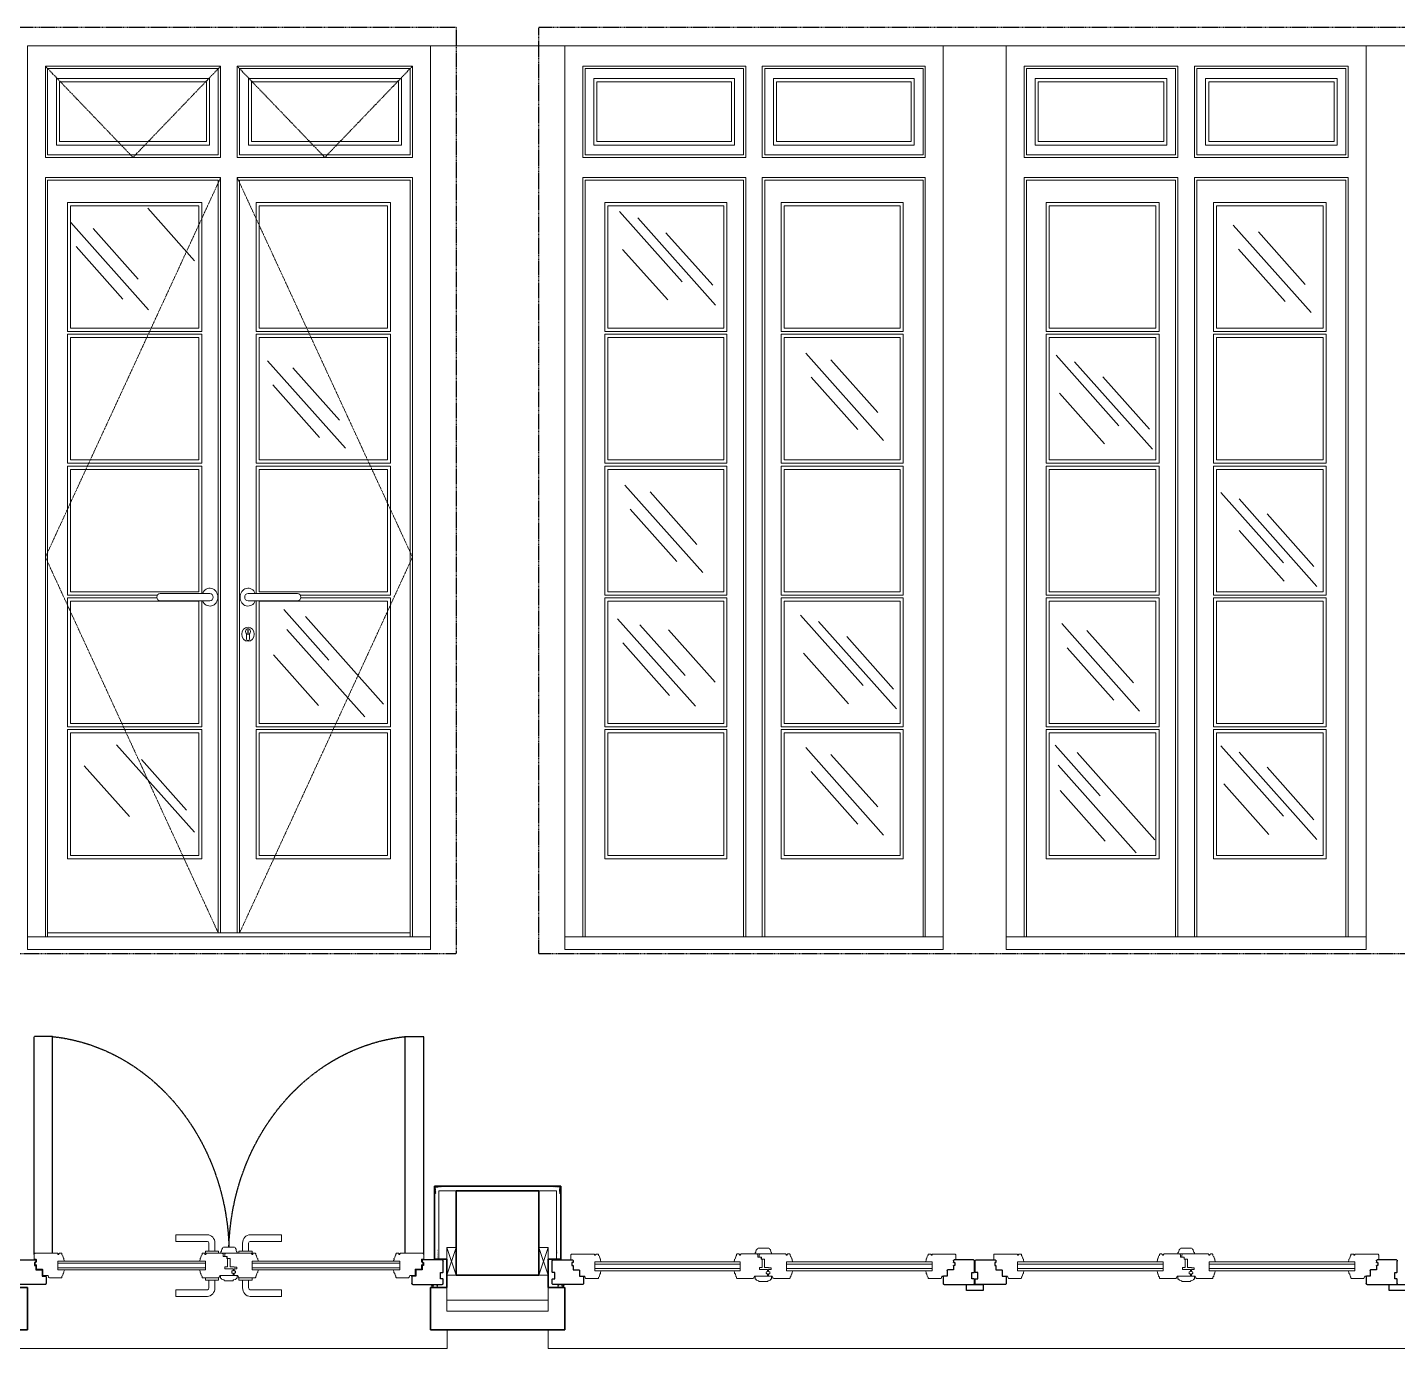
# Model space of a CAD drawing. Header units: inches. Extents: x -6116765 to 6074085, y -988255 to 3489801.
# Drawn here: x -1874658 to -1027859, y 2645834 to 3462499 of the extents above; entities that cross this region are included whole.
import ezdxf

# ---------------------------------------------------------------- set-up
doc = ezdxf.new("R2010")
doc.units = ezdxf.units.IN
doc.linetypes.add('HIDDEN', pattern=[0.375, 0.25, -0.125])
for name, color, linetype, lineweight in [('0_11mm_Line_Weight', 8, 'Continuous', 9), ('0_18mm_Line_Weight', 1, 'Continuous', 18), ('0_35mm_Line_Weight', 4, 'Continuous', 35), ('Doors', 3, 'Continuous', 20), ('Partition_Framed', 250, 'Continuous', 25), ('Stairs_Steps', 1, 'Continuous', 18), ('Window_Elevations', 1, 'Continuous', 18), ('Window_Frames', 250, 'Continuous', 25), ('Window_Glass', 1, 'Continuous', 18), ('Window_Pivot_Lines', 91, 'Continuous', 9)]:
    doc.layers.add(name, color=color, linetype=linetype, lineweight=lineweight)
for name, color, linetype in [('Doors_swing', 8, 'Continuous'), ('HATCH', 7, 'Continuous'), ('Structural_Concrete', 250, 'Continuous'), ('Wall', 7, 'Continuous')]:
    doc.layers.add(name, color=color, linetype=linetype)

# ---------------------------------------------------------------- blocks, each defined once
blk = doc.blocks.new('plasterstop')
at = {"layer": 'Partition_Framed', "const_width": 0.4}
blk.add_lwpolyline([(-9.6, 25.7), (-10.4, 24.9), (-9.6, 24), (-10.4, 23.2), (-9.6, 22.4), (-10.4, 21.5), (-9.6, 20.7), (-10.4, 19.8), (-9.6, 19), (-10.4, 18.2), (-9.6, 17.3), (-10.4, 16.5), (-9.6, 15.6), (-10.4, 14.8), (-9.6, 14), (-10.4, 13.1), (-9.6, 12.3), (-10.4, 11.4), (-9.6, 10.6), (-10.4, 9.8), (-10, 9.3), (-10, 0), (0, 0), (0, 0.5), (-10, 0.5)], dxfattribs=at)
blk = doc.blocks.new('angle_bead')
at = {"layer": 'Partition_Framed', "const_width": 0.4}
blk.add_lwpolyline([(-13.1, -13.7), (-13.1, -12.5), (-12, -12.5), (-12, -11.4), (-10.8, -11.4), (-10.8, -10.2), (-9.6, -10.2), (-9.6, -9), (-8.4, -9), (-8.4, -7.8), (-7.2, -7.8), (-7.2, -6.6), (-6.6, -6.6), (-0.7, -0.7, -0.519968), (0, 1.1, -0.532903), (0.7, -0.7), (6.6, -6.6), (7.2, -6.6), (7.2, -7.8), (8.4, -7.8), (8.4, -9), (9.6, -9), (9.6, -10.2), (10.8, -10.2), (10.8, -11.4), (12, -11.4), (12, -12.5), (13.1, -12.5), (13.1, -13.7)], format="xyb", dxfattribs=at)
blk = doc.blocks.new('doors_windows_set')
at = {"layer": '0_11mm_Line_Weight'}
for p, q in [((5650, 14989.1), (5185.1, 14989.1)), ((5185.1, 14989.1), (5185.1, 14743.3)), ((5650, 14989.1), (5650, 14743.3)), ((5700, 14989.1), (6164.9, 14989.1)), ((5700, 14989.1), (5700, 14743.3)), ((6164.9, 14989.1), (6164.9, 14743.3)), ((6957.1, 14989.1), (6464.1, 14989.1)), ((6464.1, 14989.1), (6464.1, 14743.3)), ((6957.1, 14989.1), (6957.1, 14743.3)), ((7007.2, 14989.1), (7500.2, 14989.1)), ((7007.2, 14989.1), (7007.2, 14743.3)), ((7500.2, 14989.1), (7500.2, 14743.3)), ((8545.6, 14989.1), (8015.4, 14989.1)), ((8015.4, 14989.1), (8015.4, 14743.3)), ((8545.6, 14989.1), (8545.6, 14743.3)), ((8595.6, 14989.1), (9125.8, 14989.1)), ((8595.6, 14989.1), (8595.6, 14743.3)), ((9125.8, 14989.1), (9125.8, 14743.3)), ((5642.8, 14982.4), (5191.8, 14982.4)), ((5191.8, 14982.4), (5191.8, 14750)), ((5616.1, 14955.8), (5218.4, 14955.8)), ((5218.4, 14955.8), (5218.4, 14776.6)), ((5616.1, 14955.8), (5616.1, 14776.6)), ((5642.8, 14982.4), (5642.8, 14750)), ((5707.2, 14982.4), (6158.2, 14982.4)), ((5707.2, 14982.4), (5707.2, 14750)), ((5733.9, 14955.8), (6131.5, 14955.8)), ((5733.9, 14955.8), (5733.9, 14776.6)), ((6131.5, 14955.8), (6131.5, 14776.6)), ((6158.2, 14982.4), (6158.2, 14750)), ((6949.9, 14982.4), (6470.8, 14982.4)), ((6470.8, 14982.4), (6470.8, 14750)), ((6923.2, 14955.8), (6497.4, 14955.8)), ((6497.4, 14955.8), (6497.4, 14776.6)), ((6923.2, 14955.8), (6923.2, 14776.6)), ((6949.9, 14982.4), (6949.9, 14750)), ((7014.4, 14982.4), (7493.5, 14982.4)), ((7014.4, 14982.4), (7014.4, 14750)), ((7041, 14955.8), (7466.8, 14955.8)), ((7041, 14955.8), (7041, 14776.6)), ((7466.8, 14955.8), (7466.8, 14776.6)), ((7493.5, 14982.4), (7493.5, 14750)), ((8538.4, 14982.4), (8022.1, 14982.4)), ((8022.1, 14982.4), (8022.1, 14750)), ((8511.7, 14955.8), (8048.8, 14955.8)), ((8048.8, 14955.8), (8048.8, 14776.6)), ((8511.7, 14955.8), (8511.7, 14776.6)), ((8538.4, 14982.4), (8538.4, 14750)), ((8602.8, 14982.4), (9119.1, 14982.4)), ((8602.8, 14982.4), (8602.8, 14750)), ((8629.5, 14955.8), (9092.4, 14955.8)), ((8629.5, 14955.8), (8629.5, 14776.6)), ((9092.4, 14955.8), (9092.4, 14776.6)), ((9119.1, 14982.4), (9119.1, 14750)), ((5606.9, 14946.5), (5227.7, 14946.5)), ((5227.7, 14946.5), (5227.7, 14785.9)), ((5606.9, 14946.5), (5606.9, 14785.9)), ((5743.1, 14946.5), (6122.3, 14946.5)), ((5743.1, 14946.5), (5743.1, 14785.9)), ((6122.3, 14946.5), (6122.3, 14785.9)), ((6914, 14946.5), (6506.7, 14946.5)), ((6506.7, 14946.5), (6506.7, 14785.9)), ((6914, 14946.5), (6914, 14785.9)), ((7050.3, 14946.5), (7457.6, 14946.5)), ((7050.3, 14946.5), (7050.3, 14785.9)), ((7457.6, 14946.5), (7457.6, 14785.9)), ((8502.5, 14946.5), (8058, 14946.5)), ((8058, 14946.5), (8058, 14785.9)), ((8502.5, 14946.5), (8502.5, 14785.9)), ((8638.7, 14946.5), (9083.2, 14946.5)), ((8638.7, 14946.5), (8638.7, 14785.9)), ((9083.2, 14946.5), (9083.2, 14785.9)), ((5616.1, 14776.6), (5218.4, 14776.6)), ((5606.9, 14785.9), (5227.7, 14785.9)), ((5733.9, 14776.6), (6131.5, 14776.6)), ((5743.1, 14785.9), (6122.3, 14785.9)), ((6923.2, 14776.6), (6497.4, 14776.6)), ((6914, 14785.9), (6506.7, 14785.9)), ((7041, 14776.6), (7466.8, 14776.6)), ((7050.3, 14785.9), (7457.6, 14785.9)), ((8511.7, 14776.6), (8048.8, 14776.6)), ((8502.5, 14785.9), (8058, 14785.9)), ((8629.5, 14776.6), (9092.4, 14776.6)), ((8638.7, 14785.9), (9083.2, 14785.9)), ((5650, 14743.3), (5185.1, 14743.3)), ((5642.8, 14750), (5191.8, 14750)), ((5700, 14743.3), (6164.9, 14743.3)), ((5707.2, 14750), (6158.2, 14750)), ((6957.1, 14743.3), (6464.1, 14743.3)), ((6949.9, 14750), (6470.8, 14750)), ((7007.2, 14743.3), (7500.2, 14743.3)), ((7014.4, 14750), (7493.5, 14750)), ((8545.6, 14743.3), (8015.4, 14743.3)), ((8538.4, 14750), (8022.1, 14750)), ((8595.6, 14743.3), (9125.8, 14743.3)), ((8602.8, 14750), (9119.1, 14750)), ((5650, 14688.8), (5185.1, 14688.8)), ((5185.1, 14688.8), (5185.1, 12643.3)), ((5642.8, 14682.1), (5191.8, 14682.1)), ((5191.8, 14682.1), (5191.8, 12643.3)), ((5642.8, 14682.1), (5642.8, 12643.3)), ((5650, 14688.8), (5650, 12643.3)), ((5700, 14688.8), (5700, 12643.3)), ((5700, 14688.8), (6164.9, 14688.8)), ((5707.2, 14682.1), (5707.2, 12643.3)), ((5707.2, 14682.1), (6158.2, 14682.1)), ((6158.2, 14682.1), (6158.2, 12643.3)), ((6164.9, 14688.8), (6164.9, 12643.3)), ((6957.1, 14688.8), (6464.1, 14688.8)), ((6464.1, 14688.8), (6464.1, 12643.3)), ((6949.9, 14682.1), (6470.8, 14682.1)), ((6470.8, 14682.1), (6470.8, 12643.3)), ((6949.9, 14682.1), (6949.9, 12643.3)), ((6957.1, 14688.8), (6957.1, 12643.3)), ((7007.2, 14688.8), (7007.2, 12643.3)), ((7007.2, 14688.8), (7500.2, 14688.8)), ((7014.4, 14682.1), (7014.4, 12643.3)), ((7014.4, 14682.1), (7493.5, 14682.1)), ((7493.5, 14682.1), (7493.5, 12643.3)), ((7500.2, 14688.8), (7500.2, 12643.3)), ((8545.6, 14688.8), (8015.4, 14688.8)), ((8015.4, 14688.8), (8015.4, 12643.3)), ((8538.4, 14682.1), (8022.1, 14682.1)), ((8022.1, 14682.1), (8022.1, 12643.3)), ((8538.4, 14682.1), (8538.4, 12653.3)), ((8545.6, 14688.8), (8545.6, 12653.3)), ((8595.6, 14688.8), (8595.6, 12653.3)), ((8595.6, 14688.8), (9125.8, 14688.8)), ((8602.8, 14682.1), (8602.8, 12653.3)), ((8602.8, 14682.1), (9119.1, 14682.1)), ((9119.1, 14682.1), (9119.1, 12643.3)), ((9125.8, 14688.8), (9125.8, 12643.3)), ((5592.8, 14622.1), (5251.8, 14622.1)), ((5251.8, 14622.1), (5251.8, 14274.1)), ((5592.8, 14622.1), (5592.8, 14274.1)), ((5757.2, 14622.1), (5757.2, 14274.1)), ((5757.2, 14622.1), (6098.2, 14622.1)), ((6098.2, 14622.1), (6098.2, 14274.1)), ((6899.9, 14622.1), (6530.8, 14622.1)), ((6530.8, 14622.1), (6530.8, 14274.1)), ((6899.9, 14622.1), (6899.9, 14274.1)), ((7064.4, 14622.1), (7064.4, 14274.1)), ((7064.4, 14622.1), (7433.5, 14622.1)), ((7433.5, 14622.1), (7433.5, 14274.1)), ((8488.4, 14622.1), (8082.1, 14622.1)), ((8082.1, 14622.1), (8082.1, 14274.1)), ((8488.4, 14622.1), (8488.4, 14274.1)), ((8652.8, 14622.1), (8652.8, 14274.1)), ((8652.8, 14622.1), (9059.1, 14622.1)), ((9059.1, 14622.1), (9059.1, 14274.1)), ((5583.5, 14612.9), (5261, 14612.9)), ((5261, 14612.9), (5261, 14283.1)), ((5583.5, 14612.9), (5583.5, 14283.1)), ((5766.5, 14612.9), (5766.5, 14283.1)), ((5766.5, 14612.9), (6089, 14612.9)), ((6089, 14612.9), (6089, 14283.1)), ((6890.7, 14612.9), (6540, 14612.9)), ((6540, 14612.9), (6540, 14283.1)), ((6890.7, 14612.9), (6890.7, 14283.1)), ((7073.6, 14612.9), (7073.6, 14283.1)), ((7073.6, 14612.9), (7424.2, 14612.9)), ((7424.2, 14612.9), (7424.2, 14283.1)), ((8479.1, 14612.9), (8091.3, 14612.9)), ((8091.3, 14612.9), (8091.3, 14283.1)), ((8479.1, 14612.9), (8479.1, 14283.1)), ((8662.1, 14612.9), (8662.1, 14283.1)), ((8662.1, 14612.9), (9049.9, 14612.9)), ((9049.9, 14612.9), (9049.9, 14283.1)), ((5592.8, 14274.1), (5251.8, 14274.1)), ((5251.8, 14266.7), (5592.8, 14266.7)), ((5251.8, 14266.7), (5251.8, 13919)), ((5583.5, 14283.1), (5261, 14283.1)), ((5261, 14257.7), (5583.5, 14257.7)), ((5261, 14257.7), (5261, 13928)), ((5583.5, 14257.7), (5583.5, 13928)), ((5592.8, 14266.7), (5592.8, 13919)), ((5757.2, 14274.1), (6098.2, 14274.1)), ((6098.2, 14266.7), (5757.2, 14266.7)), ((5757.2, 14266.7), (5757.2, 13919)), ((5766.5, 14283.1), (6089, 14283.1)), ((6089, 14257.7), (5766.5, 14257.7)), ((5766.5, 14257.7), (5766.5, 13928)), ((6089, 14257.7), (6089, 13928)), ((6098.2, 14266.7), (6098.2, 13919)), ((6899.9, 14274.1), (6530.8, 14274.1)), ((6530.8, 14266.7), (6899.9, 14266.7)), ((6530.8, 14266.7), (6530.8, 13919)), ((6890.7, 14283.1), (6540, 14283.1)), ((6540, 14257.7), (6890.7, 14257.7)), ((6540, 14257.7), (6540, 13928)), ((6890.7, 14257.7), (6890.7, 13928)), ((6899.9, 14266.7), (6899.9, 13919)), ((7064.4, 14274.1), (7433.5, 14274.1)), ((7433.5, 14266.7), (7064.4, 14266.7)), ((7064.4, 14266.7), (7064.4, 13919)), ((7073.6, 14283.1), (7424.2, 14283.1)), ((7424.2, 14257.7), (7073.6, 14257.7)), ((7073.6, 14257.7), (7073.6, 13928)), ((7424.2, 14257.7), (7424.2, 13928)), ((7433.5, 14266.7), (7433.5, 13919)), ((8488.4, 14274.1), (8082.1, 14274.1)), ((8082.1, 14266.7), (8488.4, 14266.7)), ((8082.1, 14266.7), (8082.1, 13919)), ((8479.1, 14283.1), (8091.3, 14283.1)), ((8091.3, 14257.7), (8479.1, 14257.7)), ((8091.3, 14257.7), (8091.3, 13928)), ((8479.1, 14257.7), (8479.1, 13928)), ((8488.4, 14266.7), (8488.4, 13919)), ((8652.8, 14274.1), (9059.1, 14274.1)), ((9059.1, 14266.7), (8652.8, 14266.7)), ((8652.8, 14266.7), (8652.8, 13919)), ((8662.1, 14283.1), (9049.9, 14283.1)), ((9049.9, 14257.7), (8662.1, 14257.7)), ((8662.1, 14257.7), (8662.1, 13928)), ((9049.9, 14257.7), (9049.9, 13928)), ((9059.1, 14266.7), (9059.1, 13919)), ((5592.8, 13919), (5251.8, 13919)), ((5583.5, 13928), (5261, 13928)), ((5757.2, 13919), (6098.2, 13919)), ((5766.5, 13928), (6089, 13928)), ((6899.9, 13919), (6530.8, 13919)), ((6890.7, 13928), (6540, 13928)), ((7064.4, 13919), (7433.5, 13919)), ((7073.6, 13928), (7424.2, 13928)), ((8488.4, 13919), (8082.1, 13919)), ((8479.1, 13928), (8091.3, 13928)), ((8652.8, 13919), (9059.1, 13919)), ((8662.1, 13928), (9049.9, 13928)), ((5251.8, 13911.6), (5592.8, 13911.6)), ((5251.8, 13911.6), (5251.8, 13563.8)), ((5261, 13902.6), (5583.5, 13902.6)), ((5261, 13902.6), (5261, 13572.8)), ((5583.5, 13902.6), (5583.5, 13572.8)), ((5592.8, 13911.6), (5592.8, 13563.8)), ((6098.2, 13911.6), (5757.2, 13911.6)), ((5757.2, 13911.6), (5757.2, 13563.8)), ((6089, 13902.6), (5766.5, 13902.6)), ((5766.5, 13902.6), (5766.5, 13572.8)), ((6089, 13902.6), (6089, 13572.8)), ((6098.2, 13911.6), (6098.2, 13563.8)), ((6530.8, 13911.6), (6899.9, 13911.6)), ((6530.8, 13911.6), (6530.8, 13563.8)), ((6540, 13902.6), (6890.7, 13902.6)), ((6540, 13902.6), (6540, 13572.8)), ((6890.7, 13902.6), (6890.7, 13572.8)), ((6899.9, 13911.6), (6899.9, 13563.8)), ((7433.5, 13911.6), (7064.4, 13911.6)), ((7064.4, 13911.6), (7064.4, 13563.8)), ((7424.2, 13902.6), (7073.6, 13902.6)), ((7073.6, 13902.6), (7073.6, 13572.8)), ((7424.2, 13902.6), (7424.2, 13572.8)), ((7433.5, 13911.6), (7433.5, 13563.8)), ((8082.1, 13911.6), (8488.4, 13911.6)), ((8082.1, 13911.6), (8082.1, 13563.8)), ((8091.3, 13902.6), (8479.1, 13902.6)), ((8091.3, 13902.6), (8091.3, 13572.8)), ((8479.1, 13902.6), (8479.1, 13572.8)), ((8488.4, 13911.6), (8488.4, 13568.3)), ((9059.1, 13911.6), (8652.8, 13911.6)), ((8652.8, 13911.6), (8652.8, 13568.3)), ((9049.9, 13902.6), (8662.1, 13902.6)), ((8662.1, 13902.6), (8662.1, 13572.8)), ((9049.9, 13902.6), (9049.9, 13572.8)), ((9059.1, 13911.6), (9059.1, 13563.8)), ((5592.8, 13563.8), (5251.8, 13563.8)), ((5251.8, 13556.4), (5592.8, 13556.4)), ((5251.8, 13556.4), (5251.8, 13208.7)), ((5583.5, 13572.8), (5261, 13572.8)), ((5592.8, 13556.4), (5592.8, 13208.7)), ((5757.2, 13563.8), (6098.2, 13563.8)), ((6098.2, 13556.4), (5757.2, 13556.4)), ((5757.2, 13556.4), (5757.2, 13208.7)), ((5766.5, 13572.8), (6089, 13572.8)), ((6098.2, 13556.4), (6098.2, 13208.7)), ((6899.9, 13563.8), (6530.8, 13563.8)), ((6530.8, 13556.4), (6899.9, 13556.4)), ((6530.8, 13556.4), (6530.8, 13208.7)), ((6890.7, 13572.8), (6540, 13572.8)), ((6899.9, 13556.4), (6899.9, 13208.7)), ((7064.4, 13563.8), (7433.5, 13563.8)), ((7433.5, 13556.4), (7064.4, 13556.4)), ((7064.4, 13556.4), (7064.4, 13208.7)), ((7073.6, 13572.8), (7424.2, 13572.8)), ((7433.5, 13556.4), (7433.5, 13208.7)), ((8354.6, 13563.8), (8082.1, 13563.8)), ((8082.1, 13556.4), (8353.1, 13556.4)), ((8082.1, 13556.4), (8082.1, 13208.7)), ((8479.1, 13572.8), (8091.3, 13572.8)), ((8488.4, 13548.3), (8488.4, 13208.7)), ((8652.8, 13548.3), (8652.8, 13208.7)), ((8662.1, 13572.8), (9049.9, 13572.8)), ((8786.6, 13563.8), (9059.1, 13563.8)), ((9059.1, 13556.4), (8788.1, 13556.4)), ((9059.1, 13556.4), (9059.1, 13208.7)), ((5261, 13547.4), (5583.5, 13547.4)), ((5261, 13547.4), (5261, 13217.7)), ((5583.5, 13547.4), (5583.5, 13217.7)), ((6089, 13547.4), (5766.5, 13547.4)), ((5766.5, 13547.4), (5766.5, 13217.7)), ((6089, 13547.4), (6089, 13217.7)), ((6540, 13547.4), (6890.7, 13547.4)), ((6540, 13547.4), (6540, 13217.7)), ((6890.7, 13547.4), (6890.7, 13217.7)), ((7424.2, 13547.4), (7073.6, 13547.4)), ((7073.6, 13547.4), (7073.6, 13217.7)), ((7424.2, 13547.4), (7424.2, 13217.7)), ((8091.3, 13547.4), (8479.1, 13547.4)), ((8091.3, 13547.4), (8091.3, 13217.7)), ((8479.1, 13547.4), (8479.1, 13217.7)), ((9049.9, 13547.4), (8662.1, 13547.4)), ((8662.1, 13547.4), (8662.1, 13217.7)), ((9049.9, 13547.4), (9049.9, 13217.7)), ((5583.5, 13217.7), (5261, 13217.7)), ((5766.5, 13217.7), (6089, 13217.7)), ((6890.7, 13217.7), (6540, 13217.7)), ((7073.6, 13217.7), (7424.2, 13217.7)), ((8479.1, 13217.7), (8091.3, 13217.7)), ((8662.1, 13217.7), (9049.9, 13217.7)), ((5592.8, 13208.7), (5251.8, 13208.7)), ((5251.8, 13201.3), (5592.8, 13201.3)), ((5251.8, 13201.3), (5251.8, 12853.3)), ((5261, 13192.3), (5583.5, 13192.3)), ((5261, 13192.3), (5261, 12862.5)), ((5583.5, 13192.3), (5583.5, 12862.5)), ((5592.8, 13201.3), (5592.8, 12853.3)), ((5757.2, 13208.7), (6098.2, 13208.7)), ((6098.2, 13201.3), (5757.2, 13201.3)), ((5757.2, 13201.3), (5757.2, 12853.3)), ((6089, 13192.3), (5766.5, 13192.3)), ((5766.5, 13192.3), (5766.5, 12862.5)), ((6089, 13192.3), (6089, 12862.5)), ((6098.2, 13201.3), (6098.2, 12853.3)), ((6899.9, 13208.7), (6530.8, 13208.7)), ((6530.8, 13201.3), (6899.9, 13201.3)), ((6530.8, 13201.3), (6530.8, 12853.3)), ((6540, 13192.3), (6890.7, 13192.3)), ((6540, 13192.3), (6540, 12862.5)), ((6890.7, 13192.3), (6890.7, 12862.5)), ((6899.9, 13201.3), (6899.9, 12853.3)), ((7064.4, 13208.7), (7433.5, 13208.7)), ((7433.5, 13201.3), (7064.4, 13201.3)), ((7064.4, 13201.3), (7064.4, 12853.3)), ((7424.2, 13192.3), (7073.6, 13192.3)), ((7073.6, 13192.3), (7073.6, 12862.5)), ((7424.2, 13192.3), (7424.2, 12862.5)), ((7433.5, 13201.3), (7433.5, 12853.3)), ((8488.4, 13208.7), (8082.1, 13208.7)), ((8082.1, 13201.3), (8488.4, 13201.3)), ((8082.1, 13201.3), (8082.1, 12853.3)), ((8091.3, 13192.3), (8479.1, 13192.3)), ((8091.3, 13192.3), (8091.3, 12862.5)), ((8479.1, 13192.3), (8479.1, 12862.5)), ((8488.4, 13201.3), (8488.4, 12853.3)), ((8652.8, 13208.7), (9059.1, 13208.7)), ((9059.1, 13201.3), (8652.8, 13201.3)), ((8652.8, 13201.3), (8652.8, 12853.3)), ((9049.9, 13192.3), (8662.1, 13192.3)), ((8662.1, 13192.3), (8662.1, 12862.5)), ((9049.9, 13192.3), (9049.9, 12862.5)), ((9059.1, 13201.3), (9059.1, 12853.3)), ((5251.8, 12853.3), (5592.8, 12853.3)), ((5583.5, 12862.5), (5261, 12862.5)), ((6098.2, 12853.3), (5757.2, 12853.3)), ((5766.5, 12862.5), (6089, 12862.5)), ((6530.8, 12853.3), (6899.9, 12853.3)), ((6890.7, 12862.5), (6540, 12862.5)), ((7433.5, 12853.3), (7064.4, 12853.3)), ((7073.6, 12862.5), (7424.2, 12862.5)), ((8082.1, 12853.3), (8488.4, 12853.3)), ((8479.1, 12862.5), (8091.3, 12862.5)), ((9059.1, 12853.3), (8652.8, 12853.3)), ((8662.1, 12862.5), (9049.9, 12862.5)), ((8022.1, 12653.3), (9119.1, 12653.3))]:
    blk.add_line(p, q, dxfattribs=at)
at = {"layer": '0_18mm_Line_Weight'}
for p, q in [((7579.6, 11774.2), (7579.6, 11958.1)), ((7579.6, 11958.1), (7632.8, 11958.1)), ((7936, 11958.1), (7882.8, 11958.1)), ((7936, 11774.2), (7936, 11958.1)), ((7632.8, 11806.1), (7604.6, 11806.1)), ((7604.6, 11774.2), (7604.6, 11806.1)), ((7604.6, 11806.1), (7632.8, 11731.1)), ((7604.6, 11731.1), (7632.8, 11806.1)), ((7882.8, 11806.1), (7911, 11806.1)), ((7911, 11806.1), (7882.8, 11731.1)), ((7911, 11731.1), (7882.8, 11806.1)), ((7911, 11774.2), (7911, 11806.1)), ((7632.8, 11731.1), (7604.6, 11731.1)), ((7882.8, 11731.1), (7911, 11731.1)), ((7604.6, 11698.1), (7604.6, 11634.1)), ((7911, 11698.1), (7911, 11634.1)), ((7604.6, 11664.1), (7911, 11664.1)), ((7604.6, 11634.1), (7911, 11634.1))]:
    blk.add_line(p, q, dxfattribs=at)
at = {"layer": '0_35mm_Line_Weight'}
for p, q in [((7948.5, 11970.6), (7567.1, 11970.6)), ((7567.1, 11774.2), (7567.1, 11970.6)), ((7948.5, 11774.2), (7948.5, 11970.6)), ((7632.8, 11731.1), (7632.8, 11958.1)), ((7632.8, 11958.1), (7882.8, 11958.1)), ((7882.8, 11958.1), (7882.8, 11731.1)), ((7604.6, 11774.2), (7567.1, 11774.2)), ((7604.6, 11698.1), (7604.6, 11774.2)), ((7911, 11774.2), (7948.5, 11774.2)), ((7911, 11698.1), (7911, 11774.2)), ((7882.8, 11731.1), (7632.8, 11731.1)), ((7554.6, 11698.1), (7604.6, 11698.1)), ((7554.6, 11698.1), (7554.6, 11584.1)), ((7961, 11698.1), (7911, 11698.1)), ((7961, 11698.1), (7961, 11584.1)), ((9180.2, 11698.1), (9230.2, 11698.1)), ((9180.2, 11698.1), (9180.2, 11584.1)), ((7554.6, 11584.1), (7961, 11584.1)), ((9180.2, 11584.1), (9382.4, 11584.1))]:
    blk.add_line(p, q, dxfattribs=at)
at = {"layer": 'Doors', "color": 8}
for p, q in [((8512.9, 13568.3), (8362.9, 13568.3)), ((8512.9, 13548.3), (8362.9, 13548.3)), ((8628.3, 13568.3), (8778.3, 13568.3)), ((8628.3, 13548.3), (8778.3, 13548.3)), ((8507.9, 13460.1), (8507.9, 13446.2)), ((8512.3, 13461.1), (8512.3, 13470.4)), ((8513.5, 13470.4), (8512.3, 13470.4)), ((8513.5, 13461.1), (8512.3, 13461.1)), ((8513.5, 13470.4), (8513.5, 13461.1)), ((8517.9, 13460.1), (8517.9, 13446.2))]:
    blk.add_line(p, q, dxfattribs=at)
at = {"layer": 'Doors', "color": 8, "linetype": 'Continuous'}
for p, q in [((8411.2, 11822.2), (8411.2, 11840.2)), ((8506.2, 11840.2), (8411.2, 11840.2)), ((8506.2, 11822.2), (8411.2, 11822.2)), ((8511.2, 11796.2), (8511.2, 11817.2)), ((8529.2, 11796.2), (8529.2, 11817.2)), ((8612.9, 11796.2), (8612.9, 11817.2)), ((8630.9, 11796.2), (8630.9, 11817.2)), ((8635.9, 11840.2), (8730.9, 11840.2)), ((8635.9, 11822.2), (8730.9, 11822.2)), ((8730.9, 11822.2), (8730.9, 11840.2)), ((8500.2, 11796.2), (8540.2, 11796.2)), ((8500.2, 11790.2), (8500.2, 11796.2)), ((8540.2, 11796.2), (8540.2, 11790.2)), ((8641.9, 11796.2), (8601.9, 11796.2)), ((8601.9, 11796.2), (8601.9, 11790.2)), ((8641.9, 11790.2), (8641.9, 11796.2)), ((8500.2, 11724.1), (8500.2, 11718.1)), ((8500.2, 11718.1), (8540.2, 11718.1)), ((8511.2, 11718.1), (8511.2, 11697.1)), ((8529.2, 11718.1), (8529.2, 11697.1)), ((8540.2, 11718.1), (8540.2, 11724.1)), ((8601.9, 11718.1), (8601.9, 11724.1)), ((8641.9, 11718.1), (8601.9, 11718.1)), ((8612.9, 11718.1), (8612.9, 11697.1)), ((8630.9, 11718.1), (8630.9, 11697.1)), ((8641.9, 11724.1), (8641.9, 11718.1)), ((8411.2, 11692.1), (8411.2, 11674.1)), ((8506.2, 11692.1), (8411.2, 11692.1)), ((8506.2, 11674.1), (8411.2, 11674.1)), ((8635.9, 11692.1), (8730.9, 11692.1)), ((8635.9, 11674.1), (8730.9, 11674.1)), ((8730.9, 11692.1), (8730.9, 11674.1))]:
    blk.add_line(p, q, dxfattribs=at)
at = {"layer": 'Doors'}
for points in [[(5184.7, 11743.1), (5182.7, 11739.1), (5182.7, 11736.1, 0.180533), (5180.4, 11733.5), (5179.2, 11728.8, -0.244724), (5176.7, 11726.1), (5176.7, 11724.1, -0.417157), (5174.7, 11722.1), (5139.1, 11722.1, -0.316514), (5136.3, 11724.1), (5134.9, 11728.1), (5129.7, 11728.1), (5118.7, 11728.1), (5118.7, 11744.2, 0.414214), (5117.7, 11745.2), (5099.7, 11745.2), (5099.7, 11756.2, 0.414214), (5098.7, 11757.2), (5095.7, 11757.2), (5095.7, 11765.2), (5098.7, 11765.2, 0.414214), (5099.7, 11766.2), (5099.7, 11770.2, 0.414214), (5097.7, 11772.2), (5093.7, 11772.2), (5093.7, 11772.2, -0.414214), (5092.7, 11773.2), (5092.7, 11785.2, -0.414214), (5095.7, 11788.2), (5162.6, 11788.2, -0.414214), (5164.6, 11786.2), (5164.6, 11785.2), (5167.7, 11785.2), (5167.7, 11786.2, -0.414214), (5169.7, 11788.2), (5174.7, 11788.2, -0.414214), (5176.7, 11786.2), (5176.7, 11784.2, -0.244724), (5179.2, 11781.4), (5180.4, 11776.8, 0.180533), (5182.7, 11774.2), (5182.6, 11771), (5184.7, 11767.2)], [(5585.9, 11743.2), (5588, 11739.3), (5587.9, 11736.2, -0.180533), (5590.2, 11733.5), (5591.4, 11728.9, 0.244724), (5593.9, 11726.2), (5593.9, 11724.2, 0.414214), (5595.9, 11722.2), (5643.4, 11722.2, 0.297898), (5646.2, 11724), (5648, 11728.1), (5657.4, 11728.1, 0.414214), (5659.4, 11730.1), (5659.4, 11733.5, 0.344151), (5658.6, 11734.4), (5656.8, 11734.9, -0.344151), (5655.3, 11736.8), (5655.3, 11738.7, -0.344151), (5656.8, 11740.6), (5658.6, 11741.1, 0.344151), (5659.4, 11742), (5659.4, 11746.8), (5651.3, 11746.8), (5651.3, 11751.1), (5659.4, 11751.1), (5659.4, 11751.6), (5670.1, 11751.6, 0.414214), (5671.1, 11752.6), (5671.1, 11755.2), (5671.1, 11774.4), (5680.8, 11774.4), (5680.8, 11779.6), (5686.4, 11779.6, 0.414214), (5687.9, 11781.1), (5687.9, 11785.3, 0.454111), (5684.5, 11788.3), (5608, 11788.3, 0.414214), (5606, 11786.3), (5606, 11785.3), (5603, 11785.3), (5603, 11786.3, 0.414214), (5601, 11788.3), (5595.9, 11788.3, 0.414214), (5593.9, 11786.3), (5593.9, 11784.3, -0.388906), (5591.4, 11781.5), (5590.2, 11776.9, -0.225315), (5587.9, 11774.2), (5587.9, 11771.2), (5585.9, 11767.3)], [(5764, 11743.2), (5761.9, 11739.3), (5762, 11736.2, 0.180533), (5759.7, 11733.5), (5758.5, 11728.9, -0.244724), (5756, 11726.2), (5756, 11724.2, -0.414214), (5754, 11722.2), (5706.5, 11722.2, -0.297898), (5703.8, 11724), (5702, 11728.1), (5663, 11728.1, -0.414214), (5662, 11729.1), (5662, 11733.5, -0.344151), (5662.8, 11734.4), (5664.5, 11734.9, 0.344151), (5666, 11736.8), (5666, 11738.7, 0.344151), (5664.5, 11740.6), (5662.8, 11741.1, -0.344151), (5662, 11742), (5662, 11745.6, -0.414214), (5663, 11746.6), (5686.6, 11746.6), (5686.6, 11751.6), (5678.5, 11751.6), (5678.5, 11774.4), (5681.2, 11774.4), (5681.2, 11779.4), (5691.9, 11779.4), (5691.9, 11785.3, -0.414214), (5694.9, 11788.3), (5742, 11788.3, -0.414214), (5744, 11786.3), (5744, 11785.3), (5747, 11785.3), (5747, 11786.3, -0.414214), (5749, 11788.3), (5754, 11788.3, -0.414214), (5756, 11786.3), (5756, 11784.3, -0.244999), (5758.5, 11781.5), (5759.7, 11776.9, 0.225315), (5762, 11774.2), (5762, 11771.2), (5764.1, 11767.3)], [(6165.3, 11743.1), (6167.3, 11739.1), (6167.3, 11736.1, -0.180533), (6169.6, 11733.5), (6170.8, 11728.8, 0.244724), (6173.3, 11726.1), (6173.3, 11724.1, 0.417157), (6175.3, 11722.1), (6210.8, 11722.1, 0.316514), (6213.7, 11724.1), (6215.1, 11728.1), (6220.3, 11728.1), (6231.3, 11728.1), (6231.3, 11744.2, -0.414214), (6232.3, 11745.2), (6250.3, 11745.2), (6250.3, 11756.2, -0.414214), (6251.3, 11757.2), (6254.3, 11757.2), (6254.3, 11765.2), (6251.3, 11765.2, -0.414214), (6250.3, 11766.2), (6250.3, 11770.2, -0.414214), (6252.3, 11772.2), (6256.3, 11772.2), (6256.3, 11772.2, 0.414214), (6257.3, 11773.2), (6257.3, 11785.2, 0.414214), (6254.3, 11788.2), (6187.3, 11788.2, 0.414214), (6185.3, 11786.2), (6185.3, 11785.2), (6182.3, 11785.2), (6182.3, 11786.2, 0.414214), (6180.3, 11788.2), (6175.3, 11788.2, 0.414214), (6173.3, 11786.2), (6173.3, 11784.2, 0.244724), (6170.8, 11781.4), (6169.6, 11776.8, -0.180533), (6167.3, 11774.2), (6167.4, 11771), (6165.2, 11767.2)], [(6463.7, 11743.1), (6461.7, 11739.1), (6461.7, 11736.1, 0.180533), (6459.4, 11733.5), (6458.2, 11728.8, -0.244724), (6455.7, 11726.1), (6455.7, 11724.1, -0.417157), (6453.7, 11722.1), (6418.1, 11722.1, -0.316514), (6415.3, 11724.1), (6413.9, 11728.1), (6408.7, 11728.1), (6397.7, 11728.1), (6397.7, 11744.2, 0.414214), (6396.7, 11745.2), (6378.7, 11745.2), (6378.7, 11756.2, 0.414214), (6377.7, 11757.2), (6374.7, 11757.2), (6374.7, 11765.2), (6377.7, 11765.2, 0.414214), (6378.7, 11766.2), (6378.7, 11770.2, 0.414214), (6376.7, 11772.2), (6372.7, 11772.2), (6372.7, 11772.2, -0.414214), (6371.7, 11773.2), (6371.7, 11785.2, -0.414214), (6374.7, 11788.2), (6441.6, 11788.2, -0.414214), (6443.6, 11786.2), (6443.6, 11785.2), (6446.7, 11785.2), (6446.7, 11786.2, -0.414214), (6448.7, 11788.2), (6453.7, 11788.2, -0.414214), (6455.7, 11786.2), (6455.7, 11784.2, -0.244724), (6458.2, 11781.4), (6459.4, 11776.8, 0.180533), (6461.7, 11774.2), (6461.6, 11771), (6463.7, 11767.2)], [(6864.9, 11743.2), (6867, 11739.3), (6866.9, 11736.2, -0.180533), (6869.2, 11733.5), (6870.4, 11728.9, 0.244724), (6872.9, 11726.2), (6872.9, 11724.2, 0.414214), (6874.9, 11722.2), (6922.4, 11722.2, 0.297898), (6925.2, 11724), (6927, 11728.1), (6936.3, 11728.1, 0.414214), (6938.3, 11730.1), (6938.3, 11733.5, 0.344151), (6937.6, 11734.4), (6935.8, 11734.9, -0.344151), (6934.3, 11736.8), (6934.3, 11738.7, -0.344151), (6935.8, 11740.6), (6937.6, 11741.1, 0.344151), (6938.3, 11742), (6938.3, 11746.8), (6930.3, 11746.8), (6930.3, 11751.1), (6938.4, 11751.1), (6938.4, 11751.6), (6949.1, 11751.6, 0.414214), (6950.1, 11752.6), (6950.1, 11755.2), (6950.1, 11774.4), (6959.8, 11774.4), (6959.8, 11779.6), (6965.4, 11779.6, 0.414214), (6966.9, 11781.1), (6966.9, 11785.3, 0.454111), (6963.5, 11788.3), (6887, 11788.3, 0.414214), (6885, 11786.3), (6885, 11785.3), (6882, 11785.3), (6882, 11786.3, 0.414214), (6880, 11788.3), (6874.9, 11788.3, 0.414214), (6872.9, 11786.3), (6872.9, 11784.3, -0.388906), (6870.4, 11781.5), (6869.2, 11776.9, -0.225315), (6866.9, 11774.2), (6866.9, 11771.2), (6864.9, 11767.3)], [(7043, 11743.2), (7040.9, 11739.3), (7041, 11736.2, 0.180533), (7038.7, 11733.5), (7037.5, 11728.9, -0.244724), (7035, 11726.2), (7035, 11724.2, -0.414214), (7033, 11722.2), (6985.5, 11722.2, -0.297898), (6982.8, 11724), (6981, 11728.1), (6942, 11728.1, -0.414214), (6941, 11729.1), (6941, 11733.5, -0.344151), (6941.8, 11734.4), (6943.5, 11734.9, 0.344151), (6945, 11736.8), (6945, 11738.7, 0.344151), (6943.5, 11740.6), (6941.8, 11741.1, -0.344151), (6941, 11742), (6941, 11745.6, -0.414214), (6942, 11746.6), (6965.6, 11746.6), (6965.6, 11751.6), (6957.5, 11751.6), (6957.5, 11774.4), (6960.2, 11774.4), (6960.2, 11779.4), (6970.9, 11779.4), (6970.9, 11785.3, -0.414214), (6973.9, 11788.3), (7021, 11788.3, -0.414214), (7023, 11786.3), (7023, 11785.3), (7026, 11785.3), (7026, 11786.3, -0.414214), (7028, 11788.3), (7033, 11788.3, -0.414214), (7035, 11786.3), (7035, 11784.3, -0.244999), (7037.5, 11781.5), (7038.7, 11776.9, 0.225315), (7041, 11774.2), (7041, 11771.2), (7043.1, 11767.3)], [(7444.3, 11743.1), (7446.3, 11739.1), (7446.3, 11736.1, -0.180533), (7448.6, 11733.5), (7449.8, 11728.8, 0.244724), (7452.3, 11726.1), (7452.3, 11724.1, 0.417157), (7454.3, 11722.1), (7489.8, 11722.1, 0.316514), (7492.7, 11724.1), (7494.1, 11728.1), (7499.3, 11728.1), (7510.3, 11728.1), (7510.3, 11744.2, -0.414214), (7511.3, 11745.2), (7529.3, 11745.2), (7529.3, 11756.2, -0.414214), (7530.3, 11757.2), (7533.3, 11757.2), (7533.3, 11765.2), (7530.3, 11765.2, -0.414214), (7529.3, 11766.2), (7529.3, 11770.2, -0.414214), (7531.3, 11772.2), (7535.3, 11772.2), (7535.3, 11772.2, 0.414214), (7536.3, 11773.2), (7536.3, 11785.2, 0.414214), (7533.3, 11788.2), (7466.3, 11788.2, 0.414214), (7464.3, 11786.2), (7464.3, 11785.2), (7461.3, 11785.2), (7461.3, 11786.2, 0.414214), (7459.3, 11788.2), (7454.3, 11788.2, 0.414214), (7452.3, 11786.2), (7452.3, 11784.2, 0.244724), (7449.8, 11781.4), (7448.6, 11776.8, -0.180533), (7446.3, 11774.2), (7446.4, 11771), (7444.2, 11767.2)], [(8073.3, 11745.1), (8071.3, 11741.1), (8071.3, 11738.1, 0.180533), (8069, 11735.5), (8067.8, 11730.8, -0.244724), (8065.3, 11728.1), (8065.3, 11726.1, -0.417157), (8063.3, 11724.1), (8027.7, 11724.1, -0.316514), (8024.9, 11726.1), (8023.5, 11730.1), (8018.3, 11730.1), (8007.3, 11730.1), (8007.3, 11746.2, 0.414214), (8006.3, 11747.2), (7988.3, 11747.2), (7988.3, 11758.2, 0.414214), (7987.3, 11759.2), (7984.3, 11759.2), (7984.3, 11767.2), (7987.3, 11767.2, 0.414214), (7988.3, 11768.2), (7988.3, 11772.2, 0.414214), (7986.3, 11774.2), (7982.3, 11774.2), (7982.3, 11774.2, -0.414214), (7981.3, 11775.2), (7981.3, 11787.2, -0.414214), (7984.3, 11790.2), (8051.3, 11790.2, -0.414214), (8053.3, 11788.2), (8053.3, 11787.2), (8056.3, 11787.2), (8056.3, 11788.2, -0.414214), (8058.3, 11790.2), (8063.3, 11790.2, -0.414214), (8065.3, 11788.2), (8065.3, 11786.2, -0.244724), (8067.8, 11783.4), (8069, 11778.8, 0.180533), (8071.3, 11776.2), (8071.2, 11773), (8073.3, 11769.2)], [(8481.4, 11745.2), (8483.5, 11741.2), (8483.4, 11738.2, -0.180533), (8485.7, 11735.5), (8486.9, 11730.9, 0.244724), (8489.4, 11728.2), (8489.4, 11726.2, 0.414214), (8491.4, 11724.2), (8538.9, 11724.2, 0.297898), (8541.6, 11726), (8543.5, 11730.1), (8552.8, 11730.1, 0.414214), (8554.8, 11732.1), (8554.8, 11735.4, 0.344151), (8554.1, 11736.4), (8552.3, 11736.9, -0.344151), (8550.8, 11738.8), (8550.8, 11740.7, -0.344151), (8552.3, 11742.6), (8554.1, 11743.1, 0.344151), (8554.8, 11744), (8554.8, 11748.7), (8546.8, 11748.7), (8546.8, 11753.1), (8554.9, 11753.1), (8554.9, 11753.6), (8565.6, 11753.6, 0.414214), (8566.6, 11754.6), (8566.6, 11757.2), (8566.6, 11776.4), (8576.3, 11776.4), (8576.3, 11781.6), (8581.9, 11781.6, 0.414214), (8583.4, 11783.1), (8583.4, 11787.3, 0.454111), (8580, 11790.2), (8503.4, 11790.2, 0.414214), (8501.4, 11788.2), (8501.4, 11787.2), (8498.4, 11787.2), (8498.4, 11788.2, 0.414214), (8496.4, 11790.2), (8491.4, 11790.2, 0.414214), (8489.4, 11788.2), (8489.4, 11786.2, -0.388906), (8486.9, 11783.5), (8485.7, 11778.9, -0.225315), (8483.4, 11776.2), (8483.4, 11773.2), (8481.4, 11769.2)], [(8660, 11745.2), (8658, 11741.2), (8658, 11738.2, 0.180533), (8655.8, 11735.5), (8654.5, 11730.9, -0.244724), (8652, 11728.2), (8652, 11726.2, -0.414214), (8650, 11724.2), (8602.6, 11724.2, -0.297898), (8599.8, 11726), (8598, 11730.1), (8559, 11730.1, -0.414214), (8558, 11731.1), (8558, 11735.4, -0.344151), (8558.8, 11736.4), (8560.6, 11736.9, 0.344151), (8562.1, 11738.8), (8562.1, 11740.7, 0.344151), (8560.6, 11742.6), (8558.8, 11743.1, -0.344151), (8558, 11744), (8558, 11747.6, -0.414214), (8559, 11748.6), (8582.7, 11748.6), (8582.7, 11753.6), (8574.6, 11753.6), (8574.6, 11776.4), (8577.2, 11776.4), (8577.2, 11781.4), (8588, 11781.4), (8588, 11787.2, -0.414214), (8591, 11790.2), (8638, 11790.2, -0.414214), (8640, 11788.2), (8640, 11787.2), (8643, 11787.2), (8643, 11788.2, -0.414214), (8645, 11790.2), (8650, 11790.2, -0.414214), (8652, 11788.2), (8652, 11786.2, -0.244999), (8654.5, 11783.5), (8655.8, 11778.9, 0.225315), (8658, 11776.2), (8658, 11773.2), (8660.1, 11769.2)], [(9067.9, 11745.1), (9069.9, 11741.1), (9069.9, 11738.1, -0.180533), (9072.2, 11735.5), (9073.4, 11730.8, 0.244724), (9075.9, 11728.1), (9075.9, 11726.1, 0.417157), (9077.9, 11724.1), (9113.4, 11724.1, 0.316514), (9116.3, 11726.1), (9117.7, 11730.1), (9122.9, 11730.1), (9133.9, 11730.1), (9133.9, 11746.2, -0.414214), (9134.9, 11747.2), (9152.9, 11747.2), (9152.9, 11758.2, -0.414214), (9153.9, 11759.2), (9156.9, 11759.2), (9156.9, 11767.2), (9153.9, 11767.2, -0.414214), (9152.9, 11768.2), (9152.9, 11772.2, -0.414214), (9154.9, 11774.2), (9158.9, 11774.2), (9158.9, 11774.2, 0.414214), (9159.9, 11775.2), (9159.9, 11787.2, 0.414214), (9156.9, 11790.2), (9089.9, 11790.2, 0.414214), (9087.9, 11788.2), (9087.9, 11787.2), (9084.9, 11787.2), (9084.9, 11788.2, 0.414214), (9082.9, 11790.2), (9077.9, 11790.2, 0.414214), (9075.9, 11788.2), (9075.9, 11786.2, 0.244724), (9073.4, 11783.4), (9072.2, 11778.8, -0.180533), (9069.9, 11776.2), (9070, 11773), (9067.8, 11769.2)]]:
    blk.add_lwpolyline(points, format="xyb", dxfattribs=at)
for points in [[(5697.3, 11794.9), (5696.3, 11799.1, 0.315402), (5695.2, 11800.4), (5694.3, 11800.6), (5694.2, 11801.6, 0.379755), (5691.2, 11804.3), (5658.7, 11804.3, 0.379755), (5655.8, 11801.6), (5655.6, 11800.6), (5654.8, 11800.4, 0.315402), (5653.6, 11799.1), (5652.7, 11794.9, -0.276937), (5650.7, 11792.5), (5650, 11792.2), (5650, 11788.3), (5700, 11788.3), (5700, 11792.2), (5699.2, 11792.5, -0.276937)], [(6976.3, 11794.9), (6975.3, 11799.1, 0.315402), (6974.2, 11800.4), (6973.3, 11800.6), (6973.2, 11801.6, 0.379755), (6970.2, 11804.3), (6937.7, 11804.3, 0.379755), (6934.8, 11801.6), (6934.6, 11800.6), (6933.8, 11800.4, 0.315402), (6932.6, 11799.1), (6931.7, 11794.9, -0.276937), (6929.7, 11792.5), (6929, 11792.2), (6929, 11788.3), (6979, 11788.3), (6979, 11792.2), (6978.2, 11792.5, -0.276937)], [(8592.8, 11796.9), (8591.8, 11801.1, 0.315402), (8590.7, 11802.4), (8589.8, 11802.6), (8589.7, 11803.6, 0.379755), (8586.7, 11806.3), (8554.2, 11806.3, 0.379755), (8551.2, 11803.6), (8551.1, 11802.6), (8550.3, 11802.4, 0.315402), (8549.1, 11801.1), (8548.2, 11796.9, -0.276937), (8546.2, 11794.5), (8545.5, 11794.2), (8545.5, 11790.2), (8595.5, 11790.2), (8595.5, 11794.2), (8594.7, 11794.5, -0.276937)], [(5700, 11722.1), (5700, 11728.1), (5650, 11728.1), (5650, 11722.1, 0.414214), (5652, 11720.1), (5652.9, 11720.1), (5652.9, 11719.9, 0.357402), (5654.5, 11717.9), (5660.5, 11716.2, -0.247421), (5662, 11714.1), (5688, 11714.1, -0.247421), (5689.5, 11716.2), (5695.4, 11717.9, 0.357402), (5697, 11719.9), (5697, 11720.1), (5698, 11720.1, 0.414214)], [(6979, 11722.1), (6979, 11728.1), (6929, 11728.1), (6929, 11722.1, 0.414214), (6931, 11720.1), (6931.9, 11720.1), (6931.9, 11719.9, 0.357402), (6933.5, 11717.9), (6939.5, 11716.2, -0.247421), (6941, 11714.1), (6967, 11714.1, -0.247421), (6968.5, 11716.2), (6974.4, 11717.9, 0.357402), (6976, 11719.9), (6976, 11720.1), (6977, 11720.1, 0.414214)], [(8596.1, 11724.1), (8596.1, 11730.1), (8546.1, 11730.1), (8546.1, 11724.1, 0.414214), (8548.1, 11722.1), (8549, 11722.1), (8549, 11721.9, 0.357402), (8550.6, 11719.9), (8556.5, 11718.2, -0.247421), (8558.1, 11716.1), (8584, 11716.1, -0.247421), (8585.6, 11718.2), (8591.5, 11719.9, 0.357402), (8593.1, 11721.9), (8593.1, 11722.1), (8594.1, 11722.1, 0.414214)]]:
    blk.add_lwpolyline(points, format="xyb", close=True, dxfattribs=at)
at = {"layer": 'Doors', "color": 8}
for centre, radius in [((8512.9, 13458.3), 19), ((8512.9, 13465.7), 7.5)]:
    blk.add_circle(centre, radius, dxfattribs=at)
for centre, radius, start, end in [((8362.9, 13558.3), 10, 90, 270), ((8512.9, 13558.3), 24, 204.6243, 155.3757), ((8512.9, 13558.3), 10, 270, 90), ((8628.3, 13558.3), 24, 24.6243, 335.3757), ((8628.3, 13558.3), 10, 90, 270), ((8778.3, 13558.3), 10, 270, 90), ((8512.9, 13446.2), 5, 180, 0)]:
    blk.add_arc(centre, radius, start, end, dxfattribs=at)
at = {"layer": 'Doors', "color": 8, "linetype": 'Continuous'}
for centre, radius, start, end in [((8506.2, 11817.2), 23, 0, 90), ((8506.2, 11817.2), 5, 0, 90), ((8635.9, 11817.2), 23, 90, 180), ((8635.9, 11817.2), 5, 90, 180), ((8506.2, 11697.1), 23, 270, 0), ((8506.2, 11697.1), 5, 270, 0), ((8635.9, 11697.1), 23, 180, 270), ((8635.9, 11697.1), 5, 180, 270)]:
    blk.add_arc(centre, radius, start, end, dxfattribs=at)
at = {"layer": 'Doors_swing', "color": 8, "linetype": 'HIDDEN', "ltscale": 7}
for p, q in [((7981.3, 11787.2), (7981.3, 12374.1)), ((8037.3, 12374.1), (7981.3, 12374.1)), ((8037.3, 11790.2), (8037.3, 12374.1)), ((9103.9, 11790.2), (9103.9, 12374.1)), ((9103.9, 12374.1), (9159.9, 12374.1)), ((9159.9, 11787.2), (9159.9, 12374.1))]:
    blk.add_line(p, q, dxfattribs=at)
for centre, start, end in [((7981.3, 11787.2), 1.8557, 84.5502), ((9159.9, 11787.2), 95.4498, 178.1443)]:
    blk.add_arc(centre, 589.6, start, end, dxfattribs=at)
at = {"layer": 'HATCH', "color": 8}
for p, q in [((7199.5, 14408.1), (7389.1, 14597.7)), ((8675, 14464.9), (8816.3, 14606.2)), ((5297.1, 14325.4), (5532.6, 14560.9)), ((7098.3, 14345.2), (7333.8, 14580.6)), ((8813.6, 14332.1), (9049.1, 14567.6)), ((8845.2, 14415.5), (8981.5, 14551.8)), ((5315.1, 14401), (5456.4, 14542.3)), ((7107.3, 14398.9), (7248.6, 14540.2)), ((5375.2, 14354.8), (5516.5, 14496.1)), ((7243.3, 14359.2), (7379.6, 14495.5)), ((8891.7, 14361.5), (9033, 14502.8)), ((6590.2, 13980.5), (6825.6, 14216)), ((5777.1, 13957.4), (6012.6, 14192.8)), ((5878.3, 14020.3), (6067.9, 14209.9)), ((6608.2, 14056.1), (6749.5, 14197.4)), ((8218.3, 13959.5), (8453.8, 14194.9)), ((8236.4, 14035.1), (8377.7, 14176.3)), ((5786.1, 14011.1), (5927.3, 14152.4)), ((6668.3, 14010), (6809.6, 14151.2)), ((5922.1, 13971.4), (6058.4, 14107.7)), ((8296.5, 13988.9), (8437.7, 14130.2)), ((7137.2, 13624.9), (7372.7, 13860.4)), ((5279.7, 13587.4), (5515.2, 13822.9)), ((5380.9, 13650.4), (5570.5, 13839.9)), ((7155.3, 13700.5), (7296.6, 13841.8)), ((5288.6, 13641.2), (5429.9, 13782.4)), ((7215.3, 13654.3), (7356.6, 13795.6)), ((5378.1, 13601.4), (5514.4, 13737.7)), ((8268.2, 13388.9), (8404.5, 13525.2)), ((5816, 13251.4), (6051.5, 13486.9)), ((6551.3, 13256.9), (6786.7, 13492.3)), ((6652.5, 13319.8), (6842.1, 13509.4)), ((7159.4, 13264.1), (7394.8, 13499.6)), ((7191, 13347.5), (7327.3, 13483.8)), ((8103, 13270.2), (8338.5, 13505.7)), ((5834.1, 13327), (5975.3, 13468.3)), ((6560.2, 13310.6), (6701.5, 13451.9)), ((7099.5, 13328.9), (7240.8, 13470.2)), ((8160, 13235.6), (8395.5, 13471.1)), ((5894.1, 13280.8), (6035.4, 13422.1)), ((6696.2, 13270.9), (6832.5, 13407.2)), ((7237.5, 13293.5), (7378.8, 13434.8)), ((8299.8, 13266.5), (8436.1, 13402.8)), ((5380.9, 12967.7), (5570.5, 13157.3)), ((5934.8, 13023), (6071.1, 13159.3)), ((6590.2, 12917.3), (6825.6, 13152.7)), ((8674.8, 12924.6), (8910.2, 13160)), ((5279.7, 12904.8), (5515.2, 13140.3)), ((5769.6, 12904.3), (6005.1, 13139.8)), ((6608.2, 12992.8), (6749.5, 13134.1)), ((8698.6, 12984.5), (8834.9, 13120.8)), ((5288.6, 12958.5), (5429.9, 13099.8)), ((5826.6, 12869.7), (6062.1, 13105.2)), ((6668.3, 12946.7), (6809.6, 13088)), ((8871.8, 12967.4), (9008.1, 13103.7)), ((5424.7, 12918.8), (5560.9, 13055.1)), ((5919.8, 12900.5), (6056.1, 13036.8))]:
    blk.add_line(p, q, dxfattribs=at)
at = {"layer": 'Stairs_Steps'}
for points in [[(7605.4, 11584.1), (7605.4, 11533.3), (3744.6, 11533.3), (3744.6, 11584.1)], [(9231, 11584.1), (9231, 11533.3), (7910.2, 11533.3), (7910.2, 11584.1)]]:
    blk.add_lwpolyline(points, dxfattribs=at)
at = {"layer": 'Structural_Concrete', "color": 2, "linetype": 'HIDDEN', "ltscale": 10}
for p, q in [((3717.2, 15093.6), (7632.8, 15093.6)), ((7632.8, 12598.4), (7632.8, 15093.6)), ((7882.8, 15093.6), (7882.8, 12598.4)), ((7882.8, 15093.6), (9230.2, 15093.6)), ((7632.8, 12598.4), (3717.2, 12598.4)), ((9230.2, 12598.4), (7882.8, 12598.4))]:
    blk.add_line(p, q, dxfattribs=at)
at = {"layer": 'Window_Elevations', "color": 2}
for p, q in [((2169.8, 15043.6), (9180.2, 15043.6)), ((5130.7, 12608.4), (5130.7, 15043.6)), ((6219.3, 15043.6), (6219.3, 12608.4)), ((6409.7, 12608.4), (6409.7, 15043.6)), ((7554.6, 15043.6), (7554.6, 12608.4)), ((7961, 12608.4), (7961, 15043.6)), ((9180.2, 15043.6), (9180.2, 12608.4)), ((5130.7, 12643.3), (6219.3, 12643.3)), ((6409.7, 12643.3), (7554.6, 12643.3)), ((7961, 12643.3), (9180.2, 12643.3)), ((6219.3, 12608.4), (5130.7, 12608.4)), ((7554.6, 12608.4), (6409.7, 12608.4)), ((9180.2, 12608.4), (7961, 12608.4))]:
    blk.add_line(p, q, dxfattribs=at)
at = {"layer": 'Window_Frames'}
for points in [[(5093.7, 11772.2), (5097.7, 11772.2, -0.414214), (5099.7, 11770.2), (5099.7, 11766.2, -0.414214), (5098.7, 11765.2), (5095.7, 11765.2), (5095.7, 11757.2), (5098.7, 11757.2, -0.414214), (5099.7, 11756.2), (5099.7, 11745.2), (5117.7, 11745.2, -0.414214), (5118.7, 11744.2), (5118.7, 11728.1), (5129.7, 11728.1, -0.414214), (5130.7, 11727.1), (5130.7, 11709.1, -0.414214), (5127.7, 11706.1), (5039.3, 11706.1, -0.414214), (5036.3, 11709.1), (5036.3, 11720.1), (5037.3, 11721.1), (5044.3, 11721.1), (5044.3, 11738.1), (5037.3, 11738.1), (5036.3, 11739.2), (5036.3, 11769.2, -0.414214), (5039.3, 11772.2)], [(6256.3, 11772.2), (6252.3, 11772.2, 0.414214), (6250.3, 11770.2), (6250.3, 11766.2, 0.414214), (6251.3, 11765.2), (6254.3, 11765.2), (6254.3, 11757.2), (6251.3, 11757.2, 0.414214), (6250.3, 11756.2), (6250.3, 11745.2), (6232.3, 11745.2, 0.414214), (6231.3, 11744.2), (6231.3, 11728.1), (6220.3, 11728.1, 0.414214), (6219.3, 11727.1), (6219.3, 11709.1, 0.414214), (6222.3, 11706.1), (6310.7, 11706.1, 0.414214), (6313.7, 11709.1), (6313.7, 11720.1), (6312.7, 11721.1), (6305.7, 11721.1), (6305.7, 11738.1), (6312.7, 11738.1), (6313.7, 11739.2), (6313.7, 11769.2, 0.414214), (6310.7, 11772.2)], [(6372.7, 11772.2), (6376.7, 11772.2, -0.414214), (6378.7, 11770.2), (6378.7, 11766.2, -0.414214), (6377.7, 11765.2), (6374.7, 11765.2), (6374.7, 11757.2), (6377.7, 11757.2, -0.414214), (6378.7, 11756.2), (6378.7, 11745.2), (6396.7, 11745.2, -0.414214), (6397.7, 11744.2), (6397.7, 11728.1), (6408.7, 11728.1, -0.414214), (6409.7, 11727.1), (6409.7, 11709.1, -0.414214), (6406.7, 11706.1), (6318.3, 11706.1, -0.414214), (6315.3, 11709.1), (6315.3, 11720.1), (6316.3, 11721.1), (6323.3, 11721.1), (6323.3, 11738.1), (6316.3, 11738.1), (6315.3, 11739.2), (6315.3, 11769.2, -0.414214), (6318.3, 11772.2)], [(7535.3, 11772.2), (7531.3, 11772.2, 0.414214), (7529.3, 11770.2), (7529.3, 11766.2, 0.414214), (7530.3, 11765.2), (7533.3, 11765.2), (7533.3, 11757.2), (7530.3, 11757.2, 0.414214), (7529.3, 11756.2), (7529.3, 11745.2), (7511.3, 11745.2, 0.414214), (7510.3, 11744.2), (7510.3, 11728.1), (7499.3, 11728.1, 0.414214), (7498.3, 11727.1), (7498.3, 11709.1, 0.414214), (7501.3, 11706.1), (7589.7, 11706.1, 0.414214), (7592.7, 11709.1), (7592.7, 11720.1), (7591.7, 11721.1), (7584.7, 11721.1), (7584.7, 11738.1), (7591.7, 11738.1), (7592.7, 11739.2), (7592.7, 11769.2, 0.414214), (7589.7, 11772.2)], [(7980.3, 11772.2), (7984.3, 11772.2, -0.414214), (7986.3, 11770.2), (7986.3, 11766.2, -0.414214), (7985.3, 11765.2), (7982.3, 11765.2), (7982.3, 11757.2), (7985.3, 11757.2, -0.414214), (7986.3, 11756.2), (7986.3, 11745.2), (8004.3, 11745.2, -0.414214), (8005.3, 11744.2), (8005.3, 11728.1), (8016.3, 11728.1, -0.414214), (8017.3, 11727.1), (8017.3, 11709.1, -0.414214), (8014.3, 11706.1), (7925.9, 11706.1, -0.414214), (7922.9, 11709.1), (7922.9, 11720.1), (7923.9, 11721.1), (7930.9, 11721.1), (7930.9, 11738.1), (7923.9, 11738.1), (7922.9, 11739.2), (7922.9, 11769.2, -0.414214), (7925.9, 11772.2)], [(9160.9, 11772.2), (9156.9, 11772.2, 0.414214), (9154.9, 11770.2), (9154.9, 11766.2, 0.414214), (9155.9, 11765.2), (9158.9, 11765.2), (9158.9, 11757.2), (9155.9, 11757.2, 0.414214), (9154.9, 11756.2), (9154.9, 11745.2), (9136.9, 11745.2, 0.414214), (9135.9, 11744.2), (9135.9, 11728.1), (9124.9, 11728.1, 0.414214), (9123.9, 11727.1), (9123.9, 11709.1, 0.414214), (9126.9, 11706.1), (9215.3, 11706.1, 0.414214), (9218.3, 11709.1), (9218.3, 11720.1), (9217.3, 11721.1), (9210.3, 11721.1), (9210.3, 11738.1), (9217.3, 11738.1), (9218.3, 11739.2), (9218.3, 11769.2, 0.414214), (9215.3, 11772.2)]]:
    blk.add_lwpolyline(points, format="xyb", close=True, dxfattribs=at)
for points in [[(5010.1, 11706.1), (5010.1, 11689.9), (5060.9, 11689.9), (5060.9, 11706.1)], [(6289.1, 11706.1), (6289.1, 11689.9), (6339.9, 11689.9), (6339.9, 11706.1)]]:
    blk.add_lwpolyline(points, close=True, dxfattribs=at)
for centre, start, end in [((7554.6, 11702.1), 270, 90), ((7566.6, 11702.1), 90, 270), ((7570.6, 11702.1), 270, 90), ((7945, 11702.1), 90, 270), ((7949, 11702.1), 270, 90), ((7961, 11702.1), 90, 270)]:
    blk.add_arc(centre, 4, start, end, dxfattribs=at)
at = {"layer": 'Window_Glass'}
for p, q in [((5164.8, 11743.2), (5164.8, 11767.2)), ((5164.8, 11767.2), (5605, 11767.2)), ((5164.8, 11761.2), (5605, 11761.2)), ((5605, 11749.2), (5164.8, 11749.2)), ((5605, 11743.2), (5164.8, 11743.2)), ((5605, 11767.2), (5605, 11743.2)), ((6185.2, 11767.2), (5745, 11767.2)), ((5745, 11767.2), (5745, 11743.2)), ((6185.2, 11761.2), (5745, 11761.2)), ((5745, 11749.2), (6185.2, 11749.2)), ((5745, 11743.2), (6185.2, 11743.2)), ((6185.2, 11743.2), (6185.2, 11767.2)), ((6443.8, 11743.2), (6443.8, 11767.2)), ((6443.8, 11767.2), (6884, 11767.2)), ((6443.8, 11761.2), (6884, 11761.2)), ((6884, 11749.2), (6443.8, 11749.2)), ((6884, 11743.2), (6443.8, 11743.2)), ((6884, 11767.2), (6884, 11743.2)), ((7464.2, 11767.2), (7024, 11767.2)), ((7024, 11767.2), (7024, 11743.2)), ((7464.2, 11761.2), (7024, 11761.2)), ((7024, 11749.2), (7464.2, 11749.2)), ((7024, 11743.2), (7464.2, 11743.2)), ((7464.2, 11743.2), (7464.2, 11767.2)), ((8053.4, 11745.2), (8053.4, 11769.2)), ((8053.4, 11769.2), (8500.5, 11769.2)), ((8053.4, 11763.2), (8500.5, 11763.2)), ((8500.5, 11751.2), (8053.4, 11751.2)), ((8500.5, 11745.2), (8053.4, 11745.2)), ((8500.5, 11769.2), (8500.5, 11745.2)), ((9087.8, 11769.2), (8641, 11769.2)), ((8641, 11769.2), (8641, 11745.2)), ((9087.8, 11763.2), (8641, 11763.2)), ((8641, 11751.2), (9087.8, 11751.2)), ((8641, 11745.2), (9087.8, 11745.2)), ((9087.8, 11745.2), (9087.8, 11769.2))]:
    blk.add_line(p, q, dxfattribs=at)
at = {"layer": 'Window_Pivot_Lines', "color": 9, "linetype": 'HIDDEN', "ltscale": 10}
for p, q in [((8280.5, 14743.3), (8015.4, 14989.1)), ((8545.6, 14989.1), (8280.5, 14743.3)), ((8860.7, 14743.3), (8595.6, 14989.1)), ((9125.8, 14989.1), (8860.7, 14743.3)), ((8545.6, 14688.8), (8015.4, 13666.1)), ((8595.6, 14688.8), (9125.8, 13666.1)), ((8015.4, 13666.1), (8538.4, 12653.3)), ((9125.8, 13666.1), (8602.8, 12653.3))]:
    blk.add_line(p, q, dxfattribs=at)
at = {"rotation": 45.00000000029478}
blk.add_blockref('angle_bead', (7568.3, 11969.4), dxfattribs=at)
at = {"xscale": -1, "rotation": 314.9999999997052}
blk.add_blockref('angle_bead', (7947.2, 11969.4), dxfattribs=at)
at = {"xscale": -1}
blk.add_blockref('plasterstop', (7567.1, 11774.2), dxfattribs=at)
blk.add_blockref('plasterstop', (7948.5, 11774.2))

msp = doc.modelspace()

# ---------------------------------------------------------------- block references
at = {"layer": 'Wall', "xscale": -204.3088964924482, "yscale": 229.3845259082618, "zscale": 204.3088964924482}
msp.add_blockref('doors_windows_set', (936.069, 266.519), dxfattribs=at)

doc.saveas('drawing.dxf')
